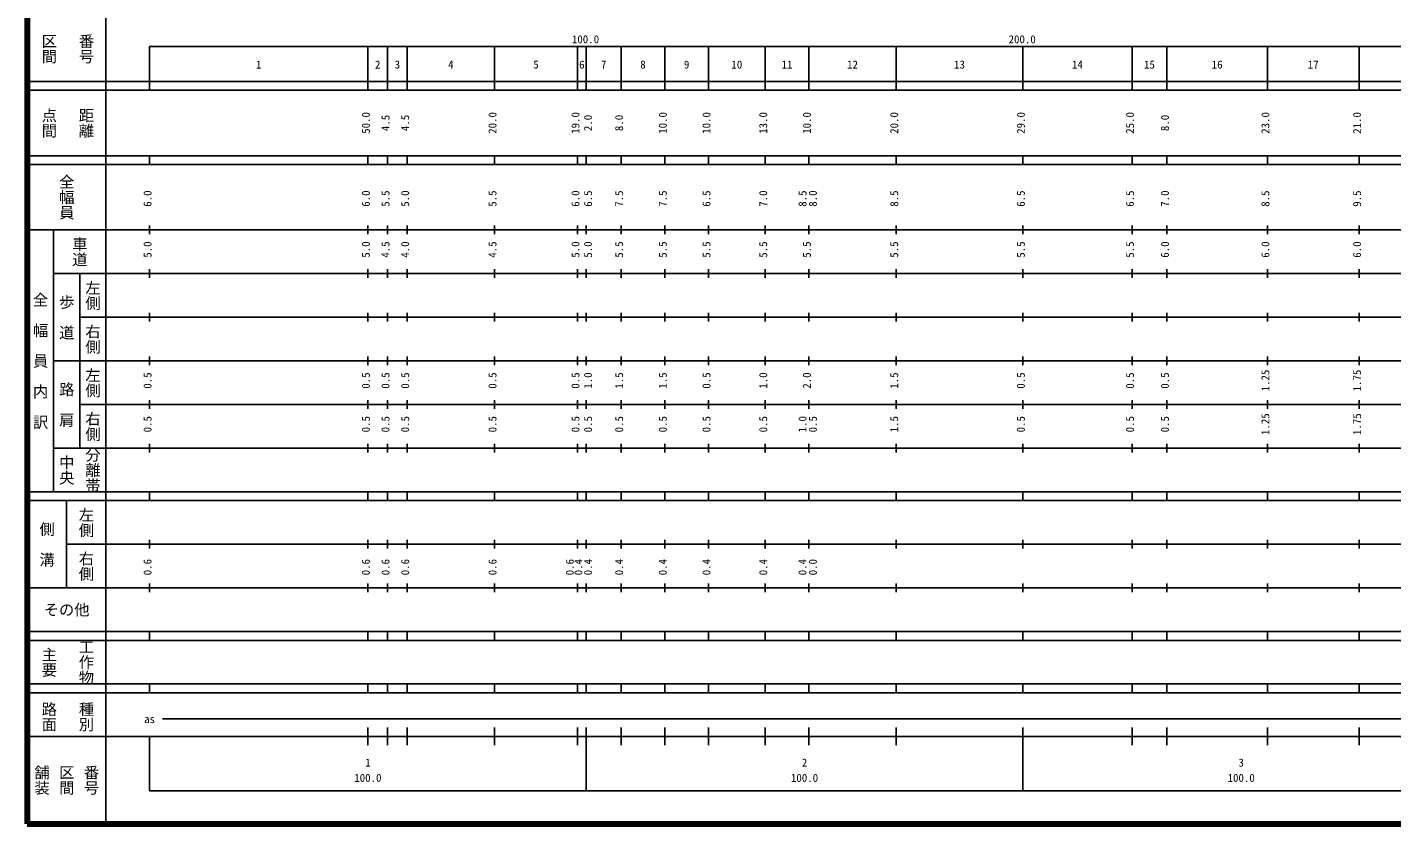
# Model space of a CAD drawing. Units: millimetres on the paper, enlarged 1000 times. Extents: x 40000 to 680000, y 20000 to 380000.
# Drawn here: x 40000 to 352476, y 20000 to 202409 of the extents above; entities that cross this region are included whole.
import ezdxf
from ezdxf.enums import TextEntityAlignment as Align

# ---------------------------------------------------------------- set-up
doc = ezdxf.new("R2010")
doc.units = ezdxf.units.MM
doc.header["$LTSCALE"] = 1000
doc.layers.add('M-TTL', color=2, linetype='Continuous', lineweight=140)
doc.layers.add('M-TTL-BAND', color=7, linetype='Continuous', lineweight=25)
doc.styles.add('@ＭＳ ゴシック', font='')
doc.styles.add('ＭＳ ゴシック', font='')
doc.styles.get('@ＭＳ ゴシック').set_extended_font_data('@MS Gothic')
doc.styles.get('ＭＳ ゴシック').set_extended_font_data('MS Gothic')

msp = doc.modelspace()

# ---------------------------------------------------------------- linework, layer by layer
at = {"layer": 'M-TTL'}
for p, q in [((40000, 380000), (40000, 20000)), ((40000, 20000), (680000, 20000))]:
    msp.add_line(p, q, dxfattribs=at)
at = {"layer": 'M-TTL-BAND'}
for p, q in [((58000, 370000), (58000, 20000)), ((68000, 198000), (579000, 198000)), ((68000, 198000), (68000, 188000)), ((118000, 188000), (118000, 198000)), ((122500, 188000), (122500, 198000)), ((127000, 188000), (127000, 198000)), ((147000, 188000), (147000, 198000)), ((166000, 188000), (166000, 198000)), ((168000, 188000), (168000, 198000)), ((176000, 188000), (176000, 198000)), ((186000, 188000), (186000, 198000)), ((196000, 188000), (196000, 198000)), ((209000, 188000), (209000, 198000)), ((219000, 188000), (219000, 198000)), ((239000, 188000), (239000, 198000)), ((268000, 188000), (268000, 198000)), ((293000, 188000), (293000, 198000)), ((301000, 188000), (301000, 198000)), ((324000, 188000), (324000, 198000)), ((345000, 188000), (345000, 198000)), ((40000, 190000), (579000, 190000)), ((40000, 188000), (579000, 188000)), ((40000, 173000), (579000, 173000)), ((68000, 171000), (68000, 173000)), ((118000, 171000), (118000, 173000)), ((122500, 171000), (122500, 173000)), ((127000, 171000), (127000, 173000)), ((147000, 171000), (147000, 173000)), ((166000, 171000), (166000, 173000)), ((168000, 171000), (168000, 173000)), ((176000, 171000), (176000, 173000)), ((186000, 171000), (186000, 173000)), ((196000, 171000), (196000, 173000)), ((209000, 171000), (209000, 173000)), ((219000, 171000), (219000, 173000)), ((239000, 171000), (239000, 173000)), ((268000, 171000), (268000, 173000)), ((293000, 171000), (293000, 173000)), ((301000, 171000), (301000, 173000)), ((324000, 171000), (324000, 173000)), ((345000, 171000), (345000, 173000)), ((40000, 171000), (579000, 171000)), ((68000, 155000), (68000, 157000)), ((118000, 155000), (118000, 157000)), ((122500, 155000), (122500, 157000)), ((127000, 155000), (127000, 157000)), ((147000, 155000), (147000, 157000)), ((166000, 155000), (166000, 157000)), ((168000, 155000), (168000, 157000)), ((176000, 155000), (176000, 157000)), ((186000, 155000), (186000, 157000)), ((196000, 155000), (196000, 157000)), ((209000, 155000), (209000, 157000)), ((219000, 155000), (219000, 157000)), ((239000, 155000), (239000, 157000)), ((268000, 155000), (268000, 157000)), ((293000, 155000), (293000, 157000)), ((301000, 155000), (301000, 157000)), ((324000, 155000), (324000, 157000)), ((345000, 155000), (345000, 157000)), ((40000, 156000), (579000, 156000)), ((46000, 96000), (46000, 156000)), ((68000, 145000), (68000, 147000)), ((118000, 145000), (118000, 147000)), ((122500, 145000), (122500, 147000)), ((127000, 145000), (127000, 147000)), ((147000, 145000), (147000, 147000)), ((166000, 145000), (166000, 147000)), ((168000, 145000), (168000, 147000)), ((176000, 145000), (176000, 147000)), ((186000, 145000), (186000, 147000)), ((196000, 145000), (196000, 147000)), ((209000, 145000), (209000, 147000)), ((219000, 145000), (219000, 147000)), ((239000, 145000), (239000, 147000)), ((268000, 145000), (268000, 147000)), ((293000, 145000), (293000, 147000)), ((301000, 145000), (301000, 147000)), ((324000, 145000), (324000, 147000)), ((345000, 145000), (345000, 147000)), ((46000, 146000), (579000, 146000)), ((52000, 146000), (52000, 106000)), ((52000, 136000), (579000, 136000)), ((68000, 135000), (68000, 137000)), ((118000, 135000), (118000, 137000)), ((122500, 135000), (122500, 137000)), ((127000, 135000), (127000, 137000)), ((147000, 135000), (147000, 137000)), ((166000, 135000), (166000, 137000)), ((168000, 135000), (168000, 137000)), ((176000, 135000), (176000, 137000)), ((186000, 135000), (186000, 137000)), ((196000, 135000), (196000, 137000)), ((209000, 135000), (209000, 137000)), ((219000, 135000), (219000, 137000)), ((239000, 135000), (239000, 137000)), ((268000, 135000), (268000, 137000)), ((293000, 135000), (293000, 137000)), ((301000, 135000), (301000, 137000)), ((324000, 135000), (324000, 137000)), ((345000, 135000), (345000, 137000)), ((46000, 126000), (579000, 126000)), ((68000, 125000), (68000, 127000)), ((118000, 125000), (118000, 127000)), ((122500, 125000), (122500, 127000)), ((127000, 125000), (127000, 127000)), ((147000, 125000), (147000, 127000)), ((166000, 125000), (166000, 127000)), ((168000, 125000), (168000, 127000)), ((176000, 125000), (176000, 127000)), ((186000, 125000), (186000, 127000)), ((196000, 125000), (196000, 127000)), ((209000, 125000), (209000, 127000)), ((219000, 125000), (219000, 127000)), ((239000, 125000), (239000, 127000)), ((268000, 125000), (268000, 127000)), ((293000, 125000), (293000, 127000)), ((301000, 125000), (301000, 127000)), ((324000, 125000), (324000, 127000)), ((345000, 125000), (345000, 127000)), ((52000, 116000), (579000, 116000)), ((68000, 115000), (68000, 117000)), ((118000, 115000), (118000, 117000)), ((122500, 115000), (122500, 117000)), ((127000, 115000), (127000, 117000)), ((147000, 115000), (147000, 117000)), ((166000, 115000), (166000, 117000)), ((168000, 115000), (168000, 117000)), ((176000, 115000), (176000, 117000)), ((186000, 115000), (186000, 117000)), ((196000, 115000), (196000, 117000)), ((209000, 115000), (209000, 117000)), ((219000, 115000), (219000, 117000)), ((239000, 115000), (239000, 117000)), ((268000, 115000), (268000, 117000)), ((293000, 115000), (293000, 117000)), ((301000, 115000), (301000, 117000)), ((324000, 115000), (324000, 117000)), ((345000, 115000), (345000, 117000)), ((68000, 105000), (68000, 107000)), ((118000, 105000), (118000, 107000)), ((122500, 105000), (122500, 107000)), ((127000, 105000), (127000, 107000)), ((147000, 105000), (147000, 107000)), ((166000, 105000), (166000, 107000)), ((168000, 105000), (168000, 107000)), ((176000, 105000), (176000, 107000)), ((186000, 105000), (186000, 107000)), ((196000, 105000), (196000, 107000)), ((209000, 105000), (209000, 107000)), ((219000, 105000), (219000, 107000)), ((239000, 105000), (239000, 107000)), ((268000, 105000), (268000, 107000)), ((293000, 105000), (293000, 107000)), ((301000, 105000), (301000, 107000)), ((324000, 105000), (324000, 107000)), ((345000, 105000), (345000, 107000)), ((46000, 106000), (579000, 106000)), ((40000, 96000), (579000, 96000)), ((40000, 94000), (579000, 94000)), ((49000, 94000), (49000, 74000)), ((68000, 94000), (68000, 96000)), ((118000, 94000), (118000, 96000)), ((122500, 94000), (122500, 96000)), ((127000, 94000), (127000, 96000)), ((147000, 94000), (147000, 96000)), ((166000, 94000), (166000, 96000)), ((168000, 94000), (168000, 96000)), ((176000, 94000), (176000, 96000)), ((186000, 94000), (186000, 96000)), ((196000, 94000), (196000, 96000)), ((209000, 94000), (209000, 96000)), ((219000, 94000), (219000, 96000)), ((239000, 94000), (239000, 96000)), ((268000, 94000), (268000, 96000)), ((293000, 94000), (293000, 96000)), ((301000, 94000), (301000, 96000)), ((324000, 94000), (324000, 96000)), ((345000, 94000), (345000, 96000)), ((68000, 83000), (68000, 85000)), ((118000, 83000), (118000, 85000)), ((122500, 83000), (122500, 85000)), ((127000, 83000), (127000, 85000)), ((147000, 83000), (147000, 85000)), ((166000, 83000), (166000, 85000)), ((168000, 83000), (168000, 85000)), ((176000, 83000), (176000, 85000)), ((186000, 83000), (186000, 85000)), ((196000, 83000), (196000, 85000)), ((209000, 83000), (209000, 85000)), ((219000, 83000), (219000, 85000)), ((239000, 83000), (239000, 85000)), ((268000, 83000), (268000, 85000)), ((293000, 83000), (293000, 85000)), ((301000, 83000), (301000, 85000)), ((324000, 83000), (324000, 85000)), ((345000, 83000), (345000, 85000)), ((49000, 84000), (579000, 84000)), ((68000, 73000), (68000, 75000)), ((118000, 73000), (118000, 75000)), ((122500, 73000), (122500, 75000)), ((127000, 73000), (127000, 75000)), ((147000, 73000), (147000, 75000)), ((166000, 73000), (166000, 75000)), ((168000, 73000), (168000, 75000)), ((176000, 73000), (176000, 75000)), ((186000, 73000), (186000, 75000)), ((196000, 73000), (196000, 75000)), ((209000, 73000), (209000, 75000)), ((219000, 73000), (219000, 75000)), ((239000, 73000), (239000, 75000)), ((268000, 73000), (268000, 75000)), ((293000, 73000), (293000, 75000)), ((301000, 73000), (301000, 75000)), ((324000, 73000), (324000, 75000)), ((345000, 73000), (345000, 75000)), ((40000, 74000), (579000, 74000)), ((40000, 64000), (579000, 64000)), ((68000, 62000), (68000, 64000)), ((118000, 62000), (118000, 64000)), ((122500, 62000), (122500, 64000)), ((127000, 62000), (127000, 64000)), ((147000, 62000), (147000, 64000)), ((166000, 62000), (166000, 64000)), ((168000, 62000), (168000, 64000)), ((176000, 62000), (176000, 64000)), ((186000, 62000), (186000, 64000)), ((196000, 62000), (196000, 64000)), ((209000, 62000), (209000, 64000)), ((219000, 62000), (219000, 64000)), ((239000, 62000), (239000, 64000)), ((268000, 62000), (268000, 64000)), ((293000, 62000), (293000, 64000)), ((301000, 62000), (301000, 64000)), ((324000, 62000), (324000, 64000)), ((345000, 62000), (345000, 64000)), ((40000, 62000), (579000, 62000)), ((40000, 52000), (579000, 52000)), ((40000, 50000), (579000, 50000)), ((68000, 50000), (68000, 52000)), ((118000, 50000), (118000, 52000)), ((122500, 50000), (122500, 52000)), ((127000, 50000), (127000, 52000)), ((147000, 50000), (147000, 52000)), ((166000, 50000), (166000, 52000)), ((168000, 50000), (168000, 52000)), ((176000, 50000), (176000, 52000)), ((186000, 50000), (186000, 52000)), ((196000, 50000), (196000, 52000)), ((209000, 50000), (209000, 52000)), ((219000, 50000), (219000, 52000)), ((239000, 50000), (239000, 52000)), ((268000, 50000), (268000, 52000)), ((293000, 50000), (293000, 52000)), ((301000, 50000), (301000, 52000)), ((324000, 50000), (324000, 52000)), ((345000, 50000), (345000, 52000)), ((71000, 44000), (565000, 44000)), ((118000, 38000), (118000, 42000)), ((122500, 38000), (122500, 42000)), ((127000, 38000), (127000, 42000)), ((147000, 38000), (147000, 42000)), ((166000, 38000), (166000, 42000)), ((168000, 27500), (168000, 42000)), ((176000, 38000), (176000, 42000)), ((186000, 38000), (186000, 42000)), ((196000, 38000), (196000, 42000)), ((209000, 38000), (209000, 42000)), ((219000, 38000), (219000, 42000)), ((239000, 38000), (239000, 42000)), ((268000, 27500), (268000, 42000)), ((293000, 38000), (293000, 42000)), ((301000, 38000), (301000, 42000)), ((324000, 38000), (324000, 42000)), ((345000, 38000), (345000, 42000)), ((40000, 40000), (579000, 40000)), ((68000, 40000), (68000, 27500)), ((68000, 27500), (579000, 27500))]:
    msp.add_line(p, q, dxfattribs=at)

# ---------------------------------------------------------------- texts
at = {"layer": 'M-TTL-BAND', "style": '@ＭＳ ゴシック'}
for s, p in [('区間', (45000, 197500)), ('番号', (53500, 197500)), ('点間', (45000, 180500)), ('距離', (53500, 180500)), ('全幅員', (49000, 163500)), ('車道', (52000, 151000)), ('左側', (55000, 141000)), ('全\u3000幅\u3000員\u3000内\u3000訳', (43000, 126000)), ('歩\u3000道', (49000, 136000)), ('右側', (55000, 131000)), ('左側', (55000, 121000)), ('路\u3000肩', (49000, 116000)), ('右側', (55000, 111000)), ('中央', (49000, 101000)), ('分離帯', (55000, 101000)), ('左側', (53500, 89000)), ('側\u3000溝', (44500, 84000)), ('右側', (53500, 79000)), ('主要', (45000, 57000)), ('工作物', (53500, 57000)), ('路面', (45000, 44500)), ('種別', (53500, 44500)), ('舗装', (43333, 30000)), ('区間', (49000, 30000)), ('番号', (54667, 30000))]:
    msp.add_text(s, height=2566, rotation=270, dxfattribs=at).set_placement(p, align=Align.MIDDLE_CENTER)
at = {"layer": 'M-TTL-BAND', "style": 'ＭＳ ゴシック'}
for s, p in [('100.0', (167844, 198195)), ('200.0', (267844, 198195)), ('1', (93000, 192405)), ('2', (120250, 192405)), ('3', (124750, 192405)), ('4', (137000, 192405)), ('5', (156500, 192405)), ('6', (167000, 192405)), ('7', (172000, 192405)), ('8', (181000, 192405)), ('9', (191000, 192405)), ('10', (202500, 192405)), ('11', (214000, 192405)), ('12', (229000, 192405)), ('13', (253500, 192405)), ('14', (280500, 192405)), ('15', (297000, 192405)), ('16', (312500, 192405)), ('17', (334500, 192405)), ('as', (68000, 42500)), ('1', (118000, 32523)), ('2', (218000, 32523)), ('3', (318000, 32523)), ('100.0', (118000, 29033)), ('100.0', (218000, 29033)), ('100.0', (318000, 29033))]:
    msp.add_text(s, height=1833, dxfattribs=at).set_placement(p, align=Align.BOTTOM_CENTER)
for s, p in [('50.0', (119000, 180500)), ('4.5', (123500, 180500)), ('4.5', (128000, 180500)), ('20.0', (148000, 180500)), ('19.0', (167000, 180500)), ('2.0', (169882, 180500)), ('8.0', (177000, 180500)), ('10.0', (187000, 180500)), ('10.0', (197000, 180500)), ('13.0', (210000, 180500)), ('10.0', (220000, 180500)), ('20.0', (240000, 180500)), ('29.0', (269000, 180500)), ('25.0', (294000, 180500)), ('8.0', (302000, 180500)), ('23.0', (325000, 180500)), ('21.0', (346000, 180500)), ('6.0', (69000, 163174)), ('6.0', (119000, 163174)), ('5.5', (123500, 163174)), ('5.0', (128000, 163174)), ('5.5', (148000, 163174)), ('6.0', (167000, 163174)), ('6.5', (169882, 163174)), ('7.5', (177000, 163174)), ('7.5', (187000, 163174)), ('6.5', (197000, 163174)), ('7.0', (210000, 163174)), ('8.5', (219000, 163174)), ('8.0', (221370, 163174)), ('8.5', (240000, 163174)), ('6.5', (269000, 163174)), ('6.5', (294000, 163174)), ('7.0', (302000, 163174)), ('8.5', (325000, 163174)), ('9.5', (346000, 163174)), ('5.0', (69000, 151500)), ('5.0', (119000, 151500)), ('4.5', (123500, 151500)), ('4.0', (128000, 151500)), ('4.5', (148000, 151500)), ('5.0', (167000, 151500)), ('5.0', (169882, 151500)), ('5.5', (177000, 151500)), ('5.5', (187000, 151500)), ('5.5', (197000, 151500)), ('5.5', (210000, 151500)), ('5.5', (220000, 151500)), ('5.5', (240000, 151500)), ('5.5', (269000, 151500)), ('5.5', (294000, 151500)), ('6.0', (302000, 151500)), ('6.0', (325000, 151500)), ('6.0', (346000, 151500)), ('0.5', (69000, 121500)), ('0.5', (119000, 121500)), ('0.5', (123500, 121500)), ('0.5', (128000, 121500)), ('0.5', (148000, 121500)), ('0.5', (167000, 121500)), ('1.0', (169882, 121500)), ('1.5', (177000, 121500)), ('1.5', (187000, 121500)), ('0.5', (197000, 121500)), ('1.0', (210000, 121500)), ('2.0', (220000, 121500)), ('1.5', (240000, 121500)), ('0.5', (269000, 121500)), ('0.5', (294000, 121500)), ('0.5', (302000, 121500)), ('1.25', (325000, 121500)), ('1.75', (346000, 121500)), ('0.5', (69000, 111500)), ('0.5', (119000, 111500)), ('0.5', (123500, 111500)), ('0.5', (128000, 111500)), ('0.5', (148000, 111500)), ('0.5', (167000, 111500)), ('0.5', (169882, 111500)), ('0.5', (177000, 111500)), ('0.5', (187000, 111500)), ('0.5', (197000, 111500)), ('0.5', (210000, 111500)), ('1.0', (219000, 111500)), ('0.5', (221370, 111500)), ('1.5', (240000, 111500)), ('0.5', (269000, 111500)), ('0.5', (294000, 111500)), ('0.5', (302000, 111500)), ('1.25', (325000, 111500)), ('1.75', (346000, 111500)), ('0.6', (69000, 78764)), ('0.6', (119000, 78764)), ('0.6', (123500, 78764)), ('0.6', (128000, 78764)), ('0.6', (148000, 78764)), ('0.6', (165695, 78764)), ('0.4', (167664, 78764)), ('0.4', (169882, 78764)), ('0.4', (177000, 78764)), ('0.4', (187000, 78764)), ('0.4', (197000, 78764)), ('0.4', (210000, 78764)), ('0.4', (219000, 78764)), ('0.0', (221370, 78764))]:
    msp.add_text(s, height=1833, rotation=90, dxfattribs=at).set_placement(p, align=Align.BOTTOM_CENTER)
msp.add_text('その他', height=2566, dxfattribs=at).set_placement((49000, 69000), align=Align.MIDDLE_CENTER)

doc.saveas('drawing.dxf')
